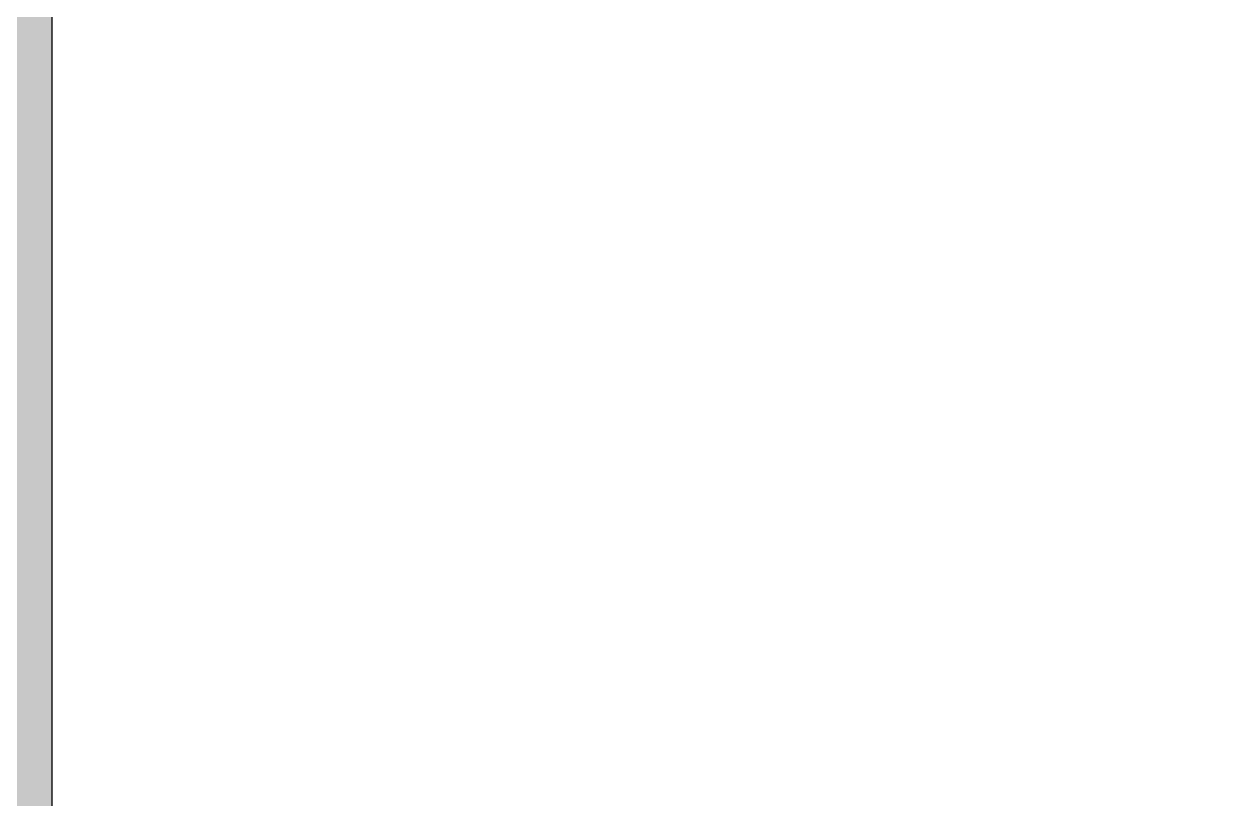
# Model space of a CAD drawing. Header units: millimetres. Extents: x 0 to 420, y 0 to 297.
# Drawn here: x 67.658 to 69.192, y 188.745 to 189.732 of the extents above; entities that cross this region are included whole.
import ezdxf

# ---------------------------------------------------------------- set-up
doc = ezdxf.new("R2010")
doc.units = ezdxf.units.MM
doc.header["$MEASUREMENT"] = 0
doc.layers.add('BLUE', color=7, linetype='Continuous', true_color=0x165788)

msp = doc.modelspace()

# ---------------------------------------------------------------- hatches: boundary and pattern name
at = {"layer": 'BLUE'}
h = msp.add_hatch(color=256, dxfattribs=at)
edge = h.paths.add_edge_path(flags=16)
edge.add_line((67.6941, 187.9481), (67.6941, 262.9481))
edge.add_arc((73.1941, 262.9481), 5.5, 90, 180, ccw=False)
edge.add_line((73.1941, 268.4481), (108.1941, 268.4481))
edge.add_arc((108.1941, 262.9481), 5.5, 0, 90, ccw=False)
edge.add_line((113.6941, 262.9481), (113.6941, 187.9481))
edge.add_arc((108.1941, 187.9481), 5.5, -90, 0, ccw=False)
edge.add_line((108.1941, 182.4481), (73.1941, 182.4481))
edge.add_arc((73.1941, 187.9481), 5.5, 180, 270, ccw=False)
edge = h.paths.add_edge_path()
edge.add_line((65.6941, 187.9481), (65.6941, 262.9481))
edge.add_arc((73.1941, 262.9481), 7.5, 90, 180, ccw=False)
edge.add_line((73.1941, 270.4481), (108.1941, 270.4481))
edge.add_arc((108.1941, 262.9481), 7.5, 0, 90, ccw=False)
edge.add_line((115.6941, 262.9481), (115.6941, 187.9481))
edge.add_arc((108.1941, 187.9481), 7.5, -90, 0, ccw=False)
edge.add_line((108.1941, 180.4481), (73.1941, 180.4481))
edge.add_arc((73.1941, 187.9481), 7.5, 180, 270, ccw=False)

# ---------------------------------------------------------------- linework, layer by layer
msp.add_lwpolyline([(67.6941, 187.9481), (67.6941, 262.9481, -0.414214), (73.1941, 268.4481), (108.1941, 268.4481, -0.414214), (113.6941, 262.9481), (113.6941, 187.9481, -0.414214), (108.1941, 182.4481), (73.1941, 182.4481, -0.414214)], format="xyb", close=True, dxfattribs=at)

doc.saveas('drawing.dxf')
